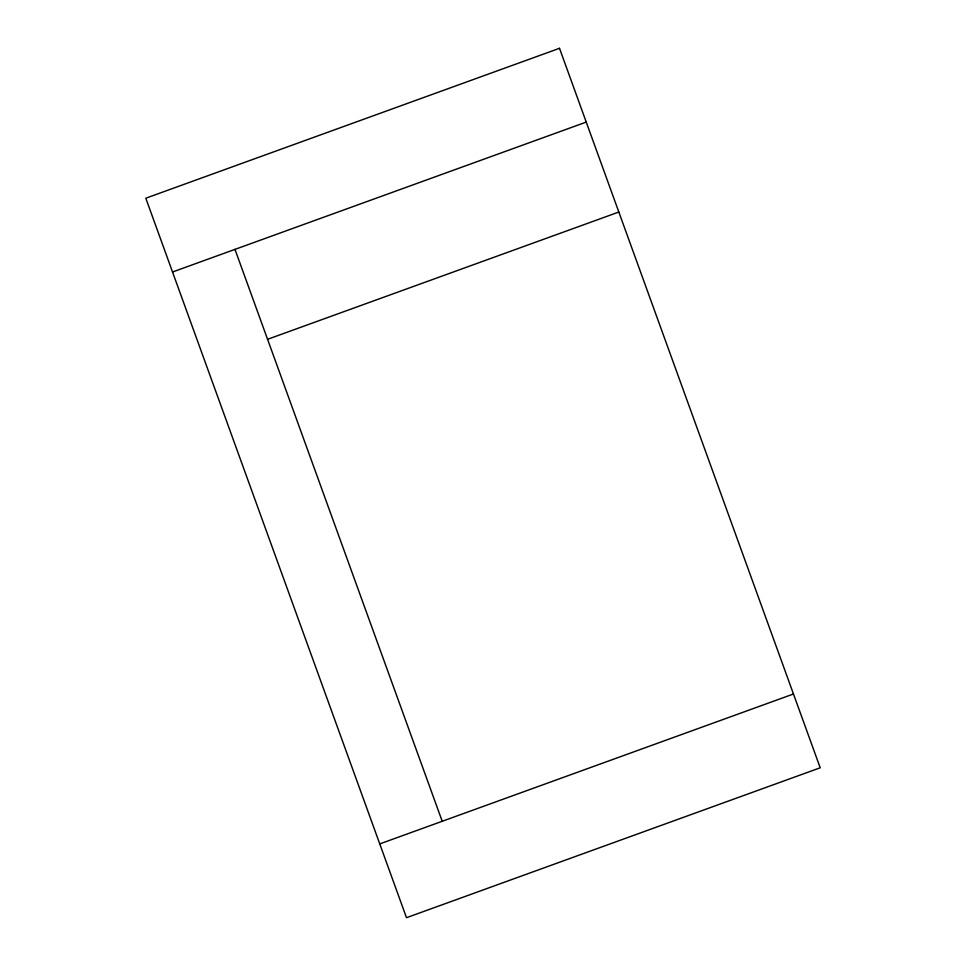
<?xml version="1.0" encoding="UTF-8"?>
<svg xmlns="http://www.w3.org/2000/svg" width="966" height="966" viewBox="0 0 966 966"><rect width="100%" height="100%" fill="white"/><g stroke="black" fill="none" stroke-linecap="round" stroke-linejoin="round"><path stroke-width="1.45" d="M172.528 272.001L586.241 122.09M267.57 339.308L618.832 212.037M379.759 843.91L793.472 693.999M234.98 249.373L442.211 821.281M559.507 48.3L145.794 198.211L406.493 917.7L820.206 767.789L559.507 48.3"/></g></svg>
